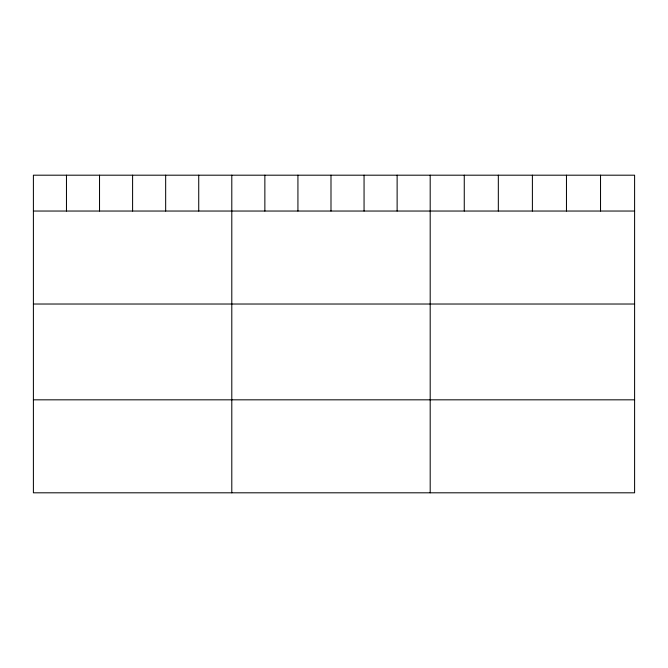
<?xml version="1.0" encoding="UTF-8"?>
<svg xmlns="http://www.w3.org/2000/svg" width="668" height="668" viewBox="0 0 668 668"><rect width="100%" height="100%" fill="white"/><g stroke="black" fill="none" stroke-linecap="round" stroke-linejoin="round"><path stroke-width="1" d="M634.6 211.038L634.6 492.809L33.4 492.809L33.4 175.191L634.6 175.191L634.6 211.038L33.4 211.038M33.4 304.024L634.6 304.024M33.4 399.823L634.6 399.823M600.532 175.191L600.532 211.038M566.464 175.191L566.464 211.038M532.396 175.191L532.396 211.038M498.328 175.191L498.328 211.038M464.26 175.191L464.26 211.038M430.192 175.191L430.192 492.809M397.126 175.191L397.126 211.038M364.06 175.191L364.06 211.038M330.994 175.191L330.994 211.038M297.928 175.191L297.928 211.038M264.862 175.191L264.862 211.038M231.796 175.191L231.796 492.809M198.73 175.191L198.73 211.038M165.664 175.191L165.664 211.038M132.598 175.191L132.598 211.038M99.532 175.191L99.532 211.038M66.466 175.191L66.466 211.038"/></g></svg>
